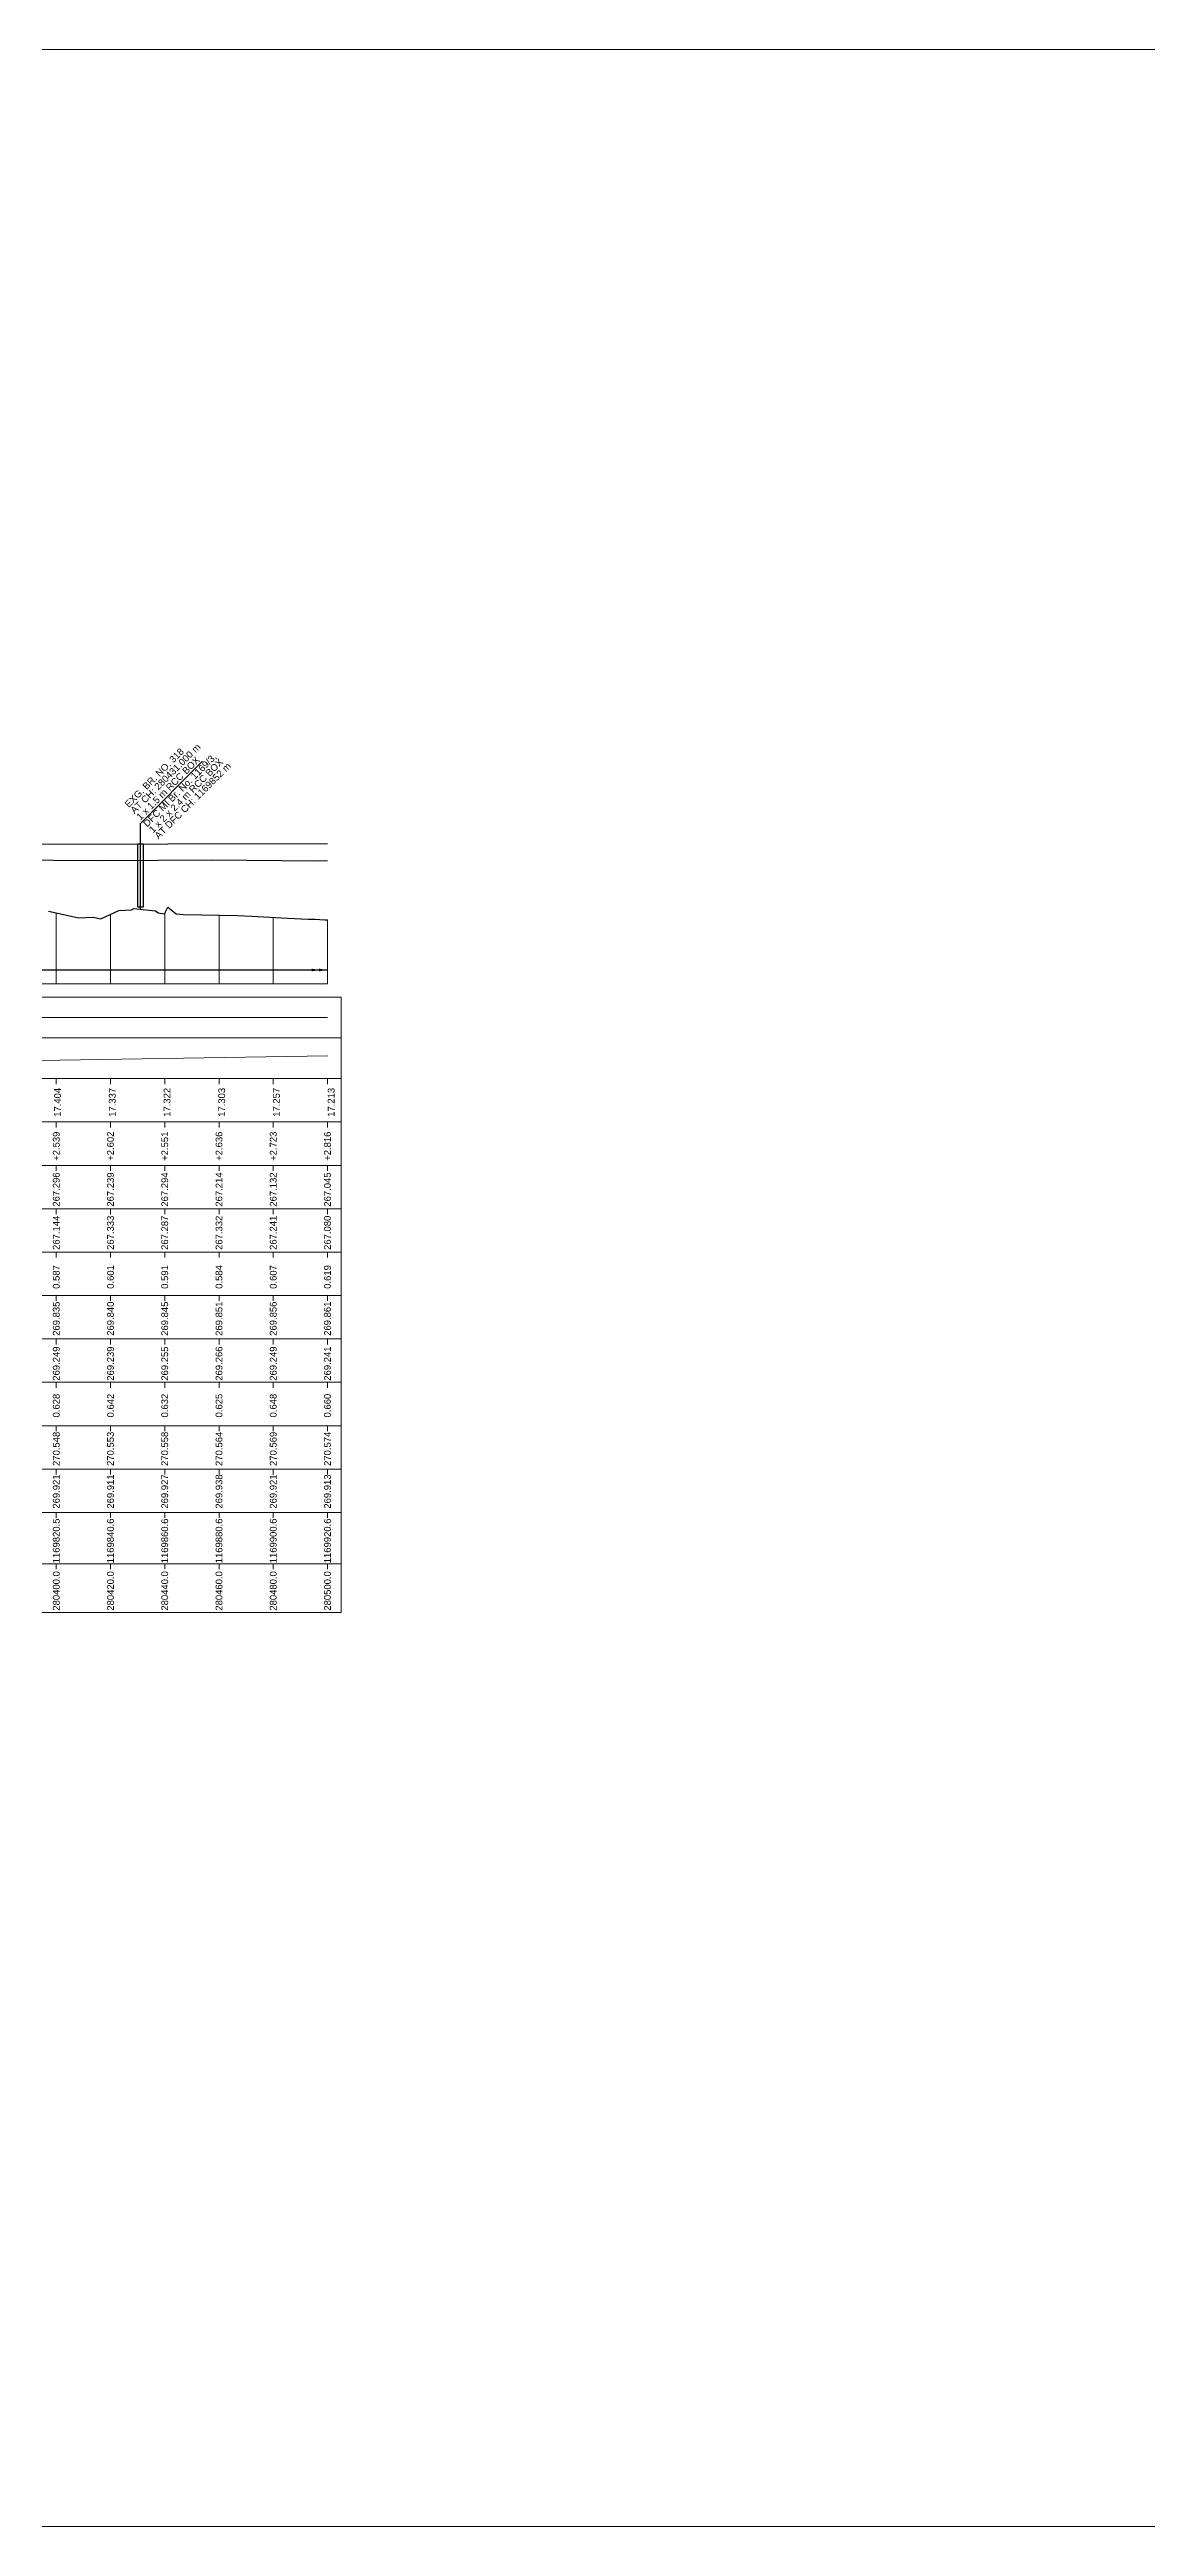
# Model space of a CAD drawing. Header units: feet. Extents: x -298 to 9968, y -12569 to -11656.
# Drawn here: x 4398 to 4802, y -12569 to -11656 of the extents above; entities that cross this region are included whole.
import ezdxf
from ezdxf.enums import TextEntityAlignment as Align

# ---------------------------------------------------------------- set-up
doc = ezdxf.new("R2010")
doc.units = ezdxf.units.FT
doc.header["$MEASUREMENT"] = 0
doc.layers.get('0').update_dxf_attribs({"lineweight": 0})
for name, color, linetype, lineweight in [('LS BRIDGE INDICATION', 10, 'Continuous', 30), ('LS CUT FILL', 10, 'Continuous', 0), ('LS DATUM X', 7, 'Continuous', 0), ('LS EXG GL', 7, 'Continuous', 0), ('LS EXG IR CH', 7, 'Continuous', 0), ('LS EXG RL', 7, 'Continuous', 0), ('LS EXG. FL', 7, 'Continuous', 0), ('LS EXG. GL AT PRO. TOE', 7, 'Continuous', 0), ('LS FRAME', 7, 'Continuous', 0), ('LS PFL-EFL', 10, 'Continuous', 0), ('LS PRL-ERL', 10, 'Continuous', 0), ('LS PRO DFCC CHAINAGE', 10, 'Continuous', 0), ('LS PRO RAIL LEVEL', 10, 'Continuous', 0), ('LS PROFILE EXG FL', 7, 'Continuous', 25), ('LS PROFILE EXG GL', 7, 'Continuous', 30), ('LS PROFILE PRO FL', 1, 'Continuous', 30), ('LS TICKS', 7, 'Continuous', 0), ('LS TRACK CENTER', 10, 'Continuous', 0), ('Profile Grid', 7, 'Continuous', 0)]:
    doc.layers.add(name, color=color, linetype=linetype, lineweight=lineweight)
for name, color, linetype in [("LS BRIDGE'S", 7, 'Continuous'), ('LS HORIZONTAL ALIGNMENT', 10, 'Continuous'), ('LS VERTICAL ALIGNMENT', 10, 'Continuous'), ('STATION YARD LIMIT IN LS', 7, 'Continuous')]:
    doc.layers.add(name, color=color, linetype=linetype)
doc.styles.get("Standard").update_dxf_attribs({"font": 'arial.ttf'})
doc.styles.add('Style-Arial', font='arial.ttf')
doc.dimstyles.get("Standard").update_dxf_attribs({"dimtxt": 0.18, "dimasz": 0.18, "dimexe": 0.18, "dimexo": 0.0625, "dimgap": 0.09, "dimtad": 0, "dimtih": 1, "dimtoh": 1, "dimdec": 4, "dimzin": 0, "dimdsep": 46, "dimtxsty": 'Standard', "dimcen": 0.09, "dimadec": 0, "dimazin": 0, "dimtfac": 1, "dimtdec": 4, "dimtofl": 0, "dimtmove": 0, "dimatfit": 3, "dimfxl": 1, "dimtolj": 1, "dimtzin": 0, "dimarcsym": 0})

msp = doc.modelspace()

# ---------------------------------------------------------------- linework, layer by layer
msp.add_lwpolyline([(-297.68, -11655.51), (9968.22, -11655.51), (9968.22, -12568.93), (-297.68, -12568.93)], close=True)
at = {"layer": 'LS BRIDGE INDICATION'}
msp.add_lwpolyline([(4430.03, -11948.41), (4432.03, -11948.41), (4432.03, -11971.76), (4430.03, -11971.76)], close=True, dxfattribs=at)
at = {"layer": "LS BRIDGE'S"}
msp.add_lwpolyline([(4431.03, -11972.5), (4431.03, -11940.88), (4453.96, -11917.95)], dxfattribs=at)
at = {"layer": 'LS DATUM X', "color": 7, "linetype": 'Continuous', "lineweight": 0}
msp.add_line((4000, -12000), (4500.01, -12000), dxfattribs=at)
at = {"layer": 'LS FRAME', "color": 7, "linetype": 'Continuous', "lineweight": 0, "flags": 128}
for points in [[(3995, -12020), (4505.01, -12020), (4505.01, -12005), (3995, -12005), (3995, -12020)], [(3995, -12035), (4505.01, -12035), (4505.01, -12020), (3995, -12020), (3995, -12035)], [(3995, -12051), (4505.01, -12051), (4505.01, -12035), (3995, -12035), (3995, -12051)], [(3995, -12067), (4505.01, -12067), (4505.01, -12051), (3995, -12051), (3995, -12067)], [(3995, -12083), (4505.01, -12083), (4505.01, -12067), (3995, -12067), (3995, -12083)], [(3995, -12099), (4505.01, -12099), (4505.01, -12083), (3995, -12083), (3995, -12099)], [(3995, -12115), (4505.01, -12115), (4505.01, -12099), (3995, -12099), (3995, -12115)], [(3995, -12131), (4505.01, -12131), (4505.01, -12115), (3995, -12115), (3995, -12131)], [(3995, -12147), (4505.01, -12147), (4505.01, -12131), (3995, -12131), (3995, -12147)], [(3995, -12163), (4505.01, -12163), (4505.01, -12147), (3995, -12147), (3995, -12163)], [(3995, -12179), (4505.01, -12179), (4505.01, -12163), (3995, -12163), (3995, -12179)], [(3995, -12195), (4505.01, -12195), (4505.01, -12179), (3995, -12179), (3995, -12195)], [(3995, -12213.95), (4505.01, -12213.95), (4505.01, -12195), (3995, -12195), (3995, -12213)], [(3995, -12231.95), (4505.01, -12231.95), (4505.01, -12213.95), (3995, -12213.95), (3995, -12231.95)]]:
    msp.add_lwpolyline(points, close=True, dxfattribs=at)
at = {"layer": 'LS HORIZONTAL ALIGNMENT', "color": 1, "lineweight": 0, "flags": 128}
msp.add_lwpolyline([(4224.85, -12012.5), (4500.01, -12012.5)], dxfattribs=at)
at = {"layer": 'LS PROFILE EXG FL'}
msp.add_lwpolyline([(4000, -11958.55), (4028.38, -11958.68), (4070.64, -11958.31), (4112.96, -11957.75), (4147.48, -11957.74), (4184.32, -11956.74), (4224.85, -11956.16), (4261.39, -11955.87), (4299.86, -11956.09), (4341.76, -11954.64), (4380.37, -11954.38), (4417.51, -11954.62), (4457.32, -11954.33), (4495.89, -11954.68), (4500, -11954.62)], dxfattribs=at)
at = {"layer": 'LS PROFILE EXG GL', "flags": 128}
msp.add_lwpolyline([(4397.15, -11973.25), (4403.21, -11974.58), (4408.19, -11975.67), (4413.63, -11975.51), (4416.48, -11976.13), (4423.04, -11973.02), (4427.67, -11972.75), (4428.53, -11972.32), (4436.57, -11973.16), (4437.58, -11973.87), (4439.87, -11974.21), (4441.15, -11971.79), (4444.24, -11974.27), (4446.85, -11974.46), (4466.79, -11974.84), (4472.08, -11975.13), (4485.23, -11975.81), (4492.92, -11976.2), (4495.33, -11976.17), (4499.03, -11976.41), (4500.01, -11976.43)], dxfattribs=at)
at = {"layer": 'LS PROFILE PRO FL', "flags": 128}
msp.add_lwpolyline([(4264.25, -11948.77), (4500.01, -11948.27)], dxfattribs=at)
at = {"layer": 'LS TICKS', "color": 7, "linetype": 'Continuous', "lineweight": 0, "flags": 128}
for points in [[(4399.98, -12037), (4399.98, -12035)], [(4420.03, -12037), (4420.03, -12035)], [(4440.03, -12037), (4440.03, -12035)], [(4460, -12037), (4460, -12035)], [(4480, -12037), (4480, -12035)], [(4500.01, -12037), (4500.01, -12035)], [(4399.98, -12053), (4399.98, -12051)], [(4420.03, -12053), (4420.03, -12051)], [(4440.03, -12053), (4440.03, -12051)], [(4460, -12053), (4460, -12051)], [(4480, -12053), (4480, -12051)], [(4500.01, -12053), (4500.01, -12051)], [(4399.98, -12069), (4399.98, -12067)], [(4420.03, -12069), (4420.03, -12067)], [(4440.03, -12069), (4440.03, -12067)], [(4460, -12069), (4460, -12067)], [(4480, -12069), (4480, -12067)], [(4500.01, -12069), (4500.01, -12067)], [(4399.98, -12085), (4399.98, -12083)], [(4420.03, -12085), (4420.03, -12083)], [(4440.03, -12085), (4440.03, -12083)], [(4460, -12085), (4460, -12083)], [(4480, -12085), (4480, -12083)], [(4500.01, -12085), (4500.01, -12083)], [(4399.98, -12101), (4399.98, -12099)], [(4420.03, -12101), (4420.03, -12099)], [(4440.03, -12101), (4440.03, -12099)], [(4460, -12101), (4460, -12099)], [(4480, -12101), (4480, -12099)], [(4500.01, -12101), (4500.01, -12099)], [(4399.98, -12117), (4399.98, -12115)], [(4420.03, -12117), (4420.03, -12115)], [(4440.03, -12117), (4440.03, -12115)], [(4460, -12117), (4460, -12115)], [(4480, -12117), (4480, -12115)], [(4500.01, -12117), (4500.01, -12115)], [(4399.98, -12133), (4399.98, -12131)], [(4420.03, -12133), (4420.03, -12131)], [(4440.03, -12133), (4440.03, -12131)], [(4460, -12133), (4460, -12131)], [(4480, -12133), (4480, -12131)], [(4500.01, -12133), (4500.01, -12131)], [(4399.98, -12149), (4399.98, -12147)], [(4420.03, -12149), (4420.03, -12147)], [(4440.03, -12149), (4440.03, -12147)], [(4460, -12149), (4460, -12147)], [(4480, -12149), (4480, -12147)], [(4500.01, -12149), (4500.01, -12147)], [(4399.98, -12165), (4399.98, -12163)], [(4420.03, -12165), (4420.03, -12163)], [(4440.03, -12165), (4440.03, -12163)], [(4460, -12165), (4460, -12163)], [(4480, -12165), (4480, -12163)], [(4500.01, -12165), (4500.01, -12163)], [(4399.98, -12181), (4399.98, -12179)], [(4420.03, -12181), (4420.03, -12179)], [(4440.03, -12181), (4440.03, -12179)], [(4460, -12181), (4460, -12179)], [(4480, -12181), (4480, -12179)], [(4500.01, -12181), (4500.01, -12179)], [(4399.98, -12197), (4399.98, -12195)], [(4420.03, -12197), (4420.03, -12195)], [(4440.03, -12197), (4440.03, -12195)], [(4460, -12197), (4460, -12195)], [(4480, -12197), (4480, -12195)], [(4500.01, -12197), (4500.01, -12195)], [(4399.98, -12215.95), (4399.98, -12213.95)], [(4420.03, -12215.95), (4420.03, -12213.95)], [(4440.03, -12215.95), (4440.03, -12213.95)], [(4460, -12215.95), (4460, -12213.95)], [(4480, -12215.95), (4480, -12213.95)], [(4500.01, -12215.95), (4500.01, -12213.95)]]:
    msp.add_lwpolyline(points, dxfattribs=at)
at = {"layer": 'LS VERTICAL ALIGNMENT', "color": 1, "linetype": 'Continuous', "lineweight": 0, "flags": 128}
msp.add_lwpolyline([(4264.25, -12030.44), (4500.12, -12026.66)], dxfattribs=at)
at = {"layer": 'Profile Grid', "flags": 128}
for points in [[(4399.98, -12000), (4399.98, -11973.87)], [(4420.03, -12000), (4420.03, -11974.45)], [(4440.03, -12000), (4440.03, -11973.91)], [(4460, -12000), (4460, -11974.71)], [(4480, -12000), (4480, -11975.54)], [(4500.01, -12000), (4500.01, -11976.43)]]:
    msp.add_lwpolyline(points, dxfattribs=at)

# ---------------------------------------------------------------- texts
at = {"color": 1, "style": 'Style-Arial'}
for s, p in [('269.835', (4401.23, -12129.86)), ('269.840', (4421.23, -12129.86)), ('269.845', (4441.23, -12129.86)), ('269.851', (4461.23, -12129.86)), ('269.856', (4481.23, -12129.86)), ('269.861', (4501.23, -12129.86))]:
    msp.add_text(s, height=2.5, rotation=90, dxfattribs=at).set_placement(p)
at = {"layer": "LS BRIDGE'S"}
for s, p in [('EXG. BR. NO. 318', (4426.7, -11935.24)), ('AT CH: 280431.000 m', (4428.86, -11937.51)), ('1 x 1.5 m RCC BOX', (4431.03, -11939.88))]:
    msp.add_text(s, height=2.5, rotation=45, dxfattribs=at).set_placement(p)
at = {"layer": "LS BRIDGE'S", "color": 10}
for s, p in [('DFC MI Br. No. 1169/3,', (4433.53, -11942.38)), ('1 x 2 x 2.4 m RCC BOX', (4435.64, -11944.6)), ('AT DFC CH: 1169852 m', (4437.74, -11946.86))]:
    msp.add_text(s, height=2.5, rotation=45, dxfattribs=at).set_placement(p)
at = {"layer": 'LS CUT FILL'}
for s, p in [('+2.539', (4401.23, -12065.33)), ('+2.602', (4421.23, -12065.33)), ('+2.551', (4441.23, -12065.33)), ('+2.636', (4461.23, -12065.33)), ('+2.723', (4481.23, -12065.33)), ('+2.816', (4501.23, -12065.33))]:
    msp.add_text(s, height=2.5, rotation=90, dxfattribs=at).set_placement(p)
at = {"layer": 'LS EXG GL', "style": 'Style-Arial'}
for s, p in [('267.296', (4401.23, -12082.23)), ('267.239', (4421.23, -12082.23)), ('267.294', (4441.23, -12082.23)), ('267.214', (4461.23, -12082.23)), ('267.132', (4481.23, -12082.23)), ('267.045', (4501.23, -12082.23))]:
    msp.add_text(s, height=2.5, rotation=90, dxfattribs=at).set_placement(p)
at = {"layer": 'LS EXG IR CH', "lineweight": 0, "style": 'Style-Arial'}
for s, p in [('280400.0', (4399.98, -12216.65)), ('280420.0', (4419.98, -12216.65)), ('280440.0', (4439.98, -12216.65)), ('280460.0', (4459.98, -12216.65)), ('280480.0', (4479.98, -12216.65)), ('280500.0', (4499.98, -12216.65))]:
    msp.add_text(s, height=2.5, rotation=90, dxfattribs=at).set_placement(p, align=Align.MIDDLE_RIGHT)
at = {"layer": 'LS EXG RL', "style": 'Style-Arial'}
for s, p in [('269.921', (4401.23, -12193.59)), ('269.911', (4421.23, -12193.59)), ('269.927', (4441.23, -12193.59)), ('269.938', (4461.23, -12193.59)), ('269.921', (4481.23, -12193.59)), ('269.913', (4501.23, -12193.59))]:
    msp.add_text(s, height=2.5, rotation=90, dxfattribs=at).set_placement(p)
at = {"layer": 'LS EXG. FL', "style": 'Style-Arial'}
for s, p in [('269.249', (4401.23, -12146.42)), ('269.239', (4421.23, -12146.42)), ('269.255', (4441.23, -12146.42)), ('269.266', (4461.23, -12146.42)), ('269.249', (4481.23, -12146.42)), ('269.241', (4501.23, -12146.42))]:
    msp.add_text(s, height=2.5, rotation=90, dxfattribs=at).set_placement(p)
at = {"layer": 'LS EXG. GL AT PRO. TOE', "style": 'Style-Arial'}
for s, p in [('267.144', (4401.23, -12098.18)), ('267.333', (4421.23, -12098.18)), ('267.287', (4441.23, -12098.18)), ('267.332', (4461.23, -12098.18)), ('267.241', (4481.23, -12098.18)), ('267.080', (4501.23, -12098.18))]:
    msp.add_text(s, height=2.5, rotation=90, dxfattribs=at).set_placement(p)
at = {"layer": 'LS PFL-EFL', "style": 'Style-Arial'}
for s, p in [('0.587', (4401.23, -12112.53)), ('0.601', (4421.23, -12112.53)), ('0.591', (4441.23, -12112.53)), ('0.584', (4461.23, -12112.53)), ('0.607', (4481.23, -12112.53)), ('0.619', (4501.23, -12112.53))]:
    msp.add_text(s, height=2.5, rotation=90, dxfattribs=at).set_placement(p)
at = {"layer": 'LS PRL-ERL', "style": 'Style-Arial'}
for s, p in [('0.628', (4401.23, -12159.96)), ('0.642', (4421.23, -12159.96)), ('0.632', (4441.23, -12159.96)), ('0.625', (4461.23, -12159.96)), ('0.648', (4481.23, -12159.96)), ('0.660', (4501.23, -12159.96))]:
    msp.add_text(s, height=2.5, rotation=90, dxfattribs=at).set_placement(p)
at = {"layer": 'LS PRO DFCC CHAINAGE', "style": 'Style-Arial'}
for s, p in [('1169820.5', (4401.23, -12213.74)), ('1169840.6', (4421.23, -12213.74)), ('1169860.6', (4441.23, -12213.74)), ('1169880.6', (4461.23, -12213.74)), ('1169900.6', (4481.23, -12213.74)), ('1169920.6', (4501.23, -12213.74))]:
    msp.add_text(s, height=2.5, rotation=90, dxfattribs=at).set_placement(p)
at = {"layer": 'LS PRO RAIL LEVEL', "style": 'Style-Arial'}
for s, p in [('270.548', (4401.23, -12177.86)), ('270.553', (4421.23, -12177.86)), ('270.558', (4441.23, -12177.86)), ('270.564', (4461.23, -12177.86)), ('270.569', (4481.23, -12177.86)), ('270.574', (4501.23, -12177.86))]:
    msp.add_text(s, height=2.5, rotation=90, dxfattribs=at).set_placement(p)
at = {"layer": 'LS TRACK CENTER'}
for s, p in [('17.404', (4401.7, -12049.1)), ('17.337', (4421.88, -12049.1)), ('17.322', (4442.06, -12049.1)), ('17.303', (4462.24, -12049.1)), ('17.257', (4482.42, -12049.1)), ('17.213', (4502.6, -12049.1))]:
    msp.add_text(s, height=2.5, rotation=90, dxfattribs=at).set_placement(p)

# ---------------------------------------------------------------- leaders
at = {"layer": 'STATION YARD LIMIT IN LS', "color": 10, "lineweight": 15}
for points in [[(4499.92, -11994.96), (4249.99, -11994.96)], [(4497.17, -11994.96), (4249.99, -11994.96)]]:
    msp.add_leader(points, dimstyle='Standard', override={"dimasz": 3}, dxfattribs=at)

doc.saveas('drawing.dxf')
